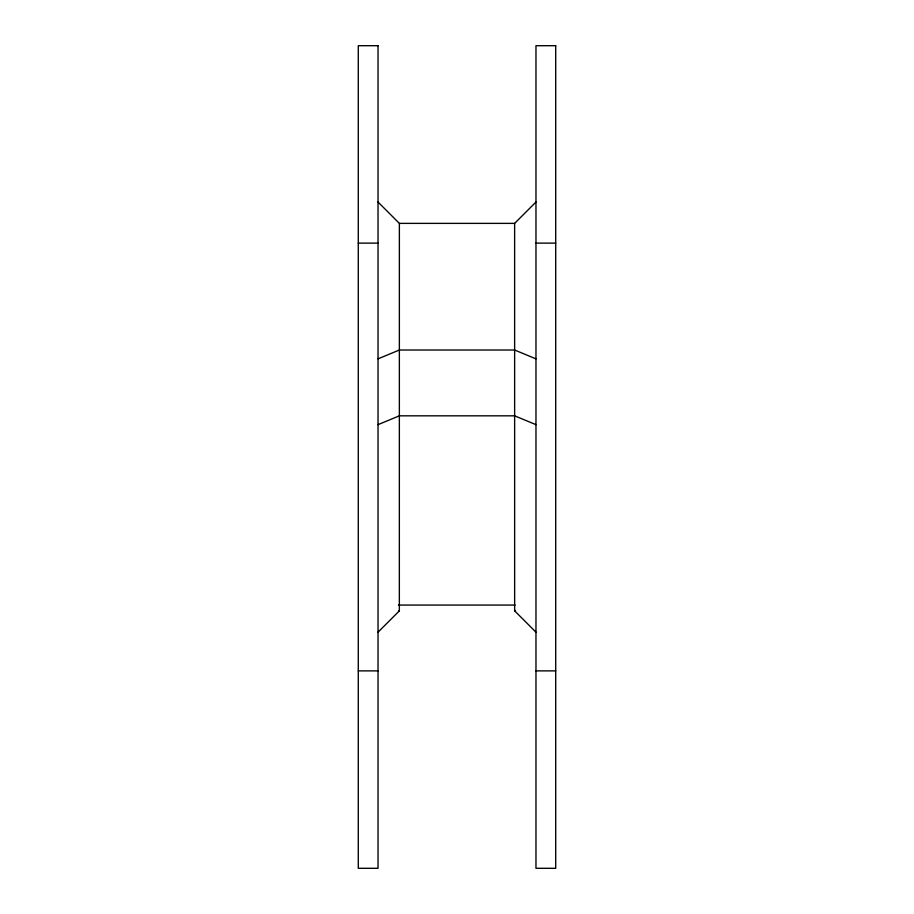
<?xml version="1.0" encoding="UTF-8"?>
<svg xmlns="http://www.w3.org/2000/svg" width="914" height="914" viewBox="0 0 914 914"><rect width="100%" height="100%" fill="white"/><g stroke="black" fill="none" stroke-linecap="round" stroke-linejoin="round"><path stroke-width="1.37" d="M535.947 632.168L514.651 610.872L514.628 223.382L535.97 202.04M378.053 632.168L399.349 610.872L399.372 223.382L378.03 202.04M515.142 610.483L514.628 610.849L515.507 610.849M378.03 358.848L399.372 350.016L514.628 350.016L535.97 358.848M378.03 424.656L399.372 415.824L514.628 415.824L535.97 424.656M398.493 605.434L399.372 605.068M399.372 223.382L514.628 223.382M358.288 243.124L378.03 243.124M535.97 243.124L555.712 243.124M398.858 605.068L515.142 605.068M398.493 610.849L399.372 610.849M358.288 670.876L378.03 670.876M535.97 670.876L555.712 670.876M378.03 45.7L358.288 45.7L358.288 868.3L378.03 868.3L378.03 45.7M555.712 45.7L535.97 45.7L535.97 868.3L555.712 868.3L555.712 45.7"/></g></svg>
